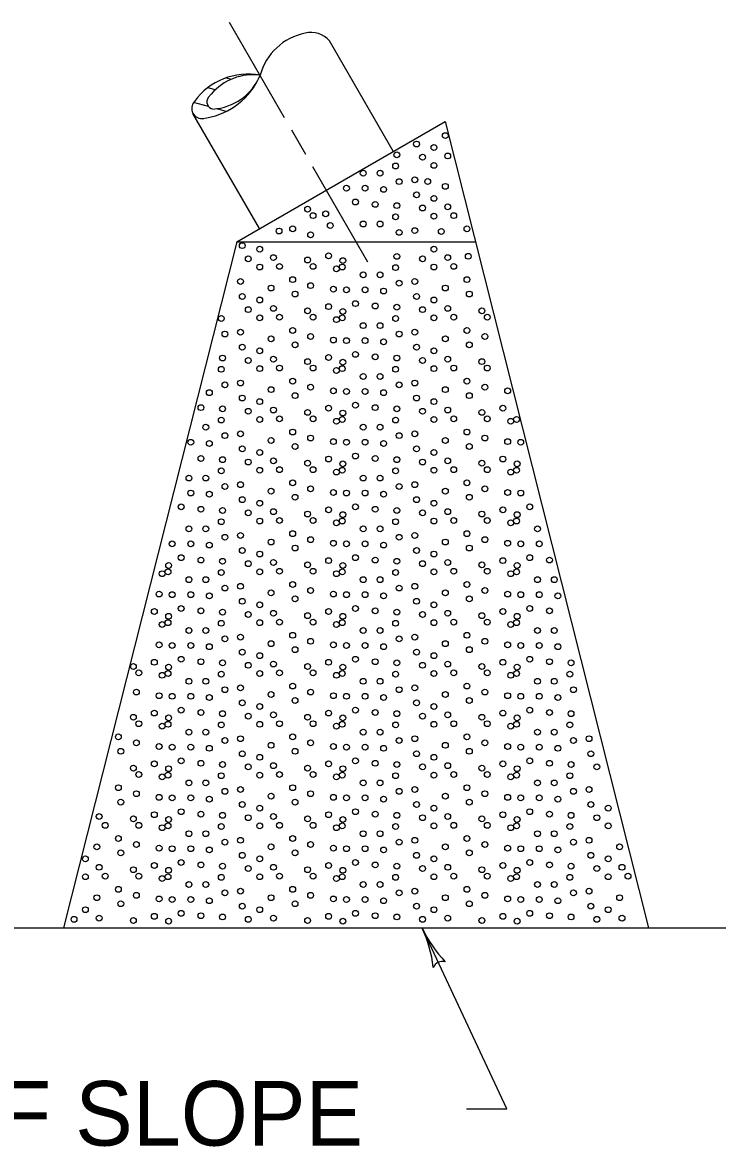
# Model space of a CAD drawing. Extents: x 1007 to 1035.5, y 1000.5 to 1021.5.
# Drawn here: x 1026.353 to 1028.506, y 1013.996 to 1017.477 of the extents above; entities that cross this region are included whole.
import ezdxf

# ---------------------------------------------------------------- set-up
doc = ezdxf.new("R2010")
doc.units = 0
doc.layers.add('Level 1', color=7, linetype='Continuous')

msp = doc.modelspace()

# ---------------------------------------------------------------- linework, layer by layer
at = {"layer": 'Level 1'}
for p, q in [((1027.165, 1017.1817), (1026.9943, 1017.4772)), ((1027.5018, 1017.0783), (1027.3045, 1017.4202)), ((1026.9995, 1017.3011), (1026.9831, 1017.3055)), ((1026.9505, 1017.2688), (1026.9269, 1017.2751)), ((1026.9289, 1017.2168), (1026.8827, 1017.2292)), ((1026.9378, 1017.2555), (1026.9284, 1017.2445)), ((1027.0426, 1017.2442), (1027.0378, 1017.2454)), ((1027.0868, 1016.8387), (1026.8808, 1017.1957)), ((1026.9843, 1017.2019), (1026.9548, 1017.2098)), ((1027.0167, 1016.7982), (1027.6623, 1017.1709)), ((1027.6623, 1017.1709), (1028.2928, 1014.6732)), ((1027.2305, 1017.0683), (1027.1868, 1017.1441)), ((1027.4231, 1016.7348), (1027.2526, 1017.0301)), ((1027.0167, 1016.7982), (1026.4803, 1014.6732)), ((1027.0167, 1016.7982), (1027.7563, 1016.7982)), ((1024.6678, 1014.6732), (1026.4803, 1014.6732)), ((1026.4803, 1014.6732), (1028.2928, 1014.6732)), ((1027.8535, 1014.1129), (1027.5911, 1014.6732)), ((1028.2928, 1014.6732), (1034.9368, 1014.6732)), ((1027.7285, 1014.1129), (1027.8535, 1014.1129))]:
    msp.add_line(p, q, dxfattribs=at)
for centre in [(1027.663, 1017.1269), (1027.5738, 1017.1008), (1027.6277, 1017.0898), (1027.5126, 1017.0674), (1027.5924, 1017.06), (1027.6704, 1017.0638), (1027.4086, 1017.0104), (1027.4606, 1017.0104), (1027.5088, 1017.0327), (1027.6277, 1017.0346), (1027.52, 1016.9844), (1027.5683, 1016.99), (1027.6084, 1016.9846), (1027.3566, 1016.964), (1027.4141, 1016.964), (1027.4717, 1016.9603), (1027.5738, 1016.9435), (1027.663, 1016.9696), (1027.3844, 1016.9213), (1027.4457, 1016.9138), (1027.5126, 1016.9101), (1027.6277, 1016.9324), (1027.6704, 1016.9064), (1027.2363, 1016.899), (1027.253, 1016.8791), (1027.2922, 1016.8846), (1027.5088, 1016.8753), (1027.5924, 1016.9027), (1027.6277, 1016.8773), (1027.689, 1016.8791), (1027.1899, 1016.8383), (1027.3064, 1016.8483), (1027.4086, 1016.8531), (1027.4606, 1016.8531), (1027.7299, 1016.8383), (1027.1478, 1016.8314), (1027.2456, 1016.8197), (1027.52, 1016.8271), (1027.5683, 1016.8327), (1027.6505, 1016.8301), (1027.0338, 1016.7862), (1027.0877, 1016.7751), (1027.6277, 1016.7751), (1027.0524, 1016.7453), (1027.1304, 1016.7491), (1027.2363, 1016.7417), (1027.3013, 1016.7547), (1027.3454, 1016.7398), (1027.5126, 1016.7528), (1027.5924, 1016.7453), (1027.6704, 1016.7491), (1027.7341, 1016.7532), (1027.0877, 1016.7199), (1027.149, 1016.7218), (1027.253, 1016.7218), (1027.3255, 1016.7143), (1027.3436, 1016.7199), (1027.4086, 1016.6958), (1027.4606, 1016.6958), (1027.5088, 1016.718), (1027.6277, 1016.7199), (1027.689, 1016.7218), (1027.0283, 1016.6753), (1027.1899, 1016.6809), (1027.2456, 1016.6623), (1027.52, 1016.6698), (1027.5683, 1016.6753), (1027.7299, 1016.6809), (1027.0338, 1016.6288), (1027.123, 1016.6549), (1027.1973, 1016.6363), (1027.3161, 1016.6512), (1027.3566, 1016.6493), (1027.4141, 1016.6493), (1027.4717, 1016.6456), (1027.5738, 1016.6288), (1027.663, 1016.6549), (1027.7373, 1016.6363), (1027.0877, 1016.6178), (1027.1304, 1016.5918), (1027.3013, 1016.5973), (1027.3844, 1016.6066), (1027.4457, 1016.5992), (1027.5126, 1016.5954), (1027.6277, 1016.6178), (1027.6704, 1016.5918), (1026.9688, 1016.5607), (1027.0524, 1016.588), (1027.0877, 1016.5626), (1027.149, 1016.5644), (1027.2363, 1016.5843), (1027.253, 1016.5644), (1027.3255, 1016.557), (1027.3436, 1016.5626), (1027.3454, 1016.5824), (1027.5088, 1016.5607), (1027.5924, 1016.588), (1027.6277, 1016.5626), (1027.689, 1016.5644), (1027.7763, 1016.5843), (1027.793, 1016.5644), (1027.1899, 1016.5236), (1027.4086, 1016.5384), (1027.4606, 1016.5384), (1027.7299, 1016.5236), (1026.98, 1016.5124), (1027.0283, 1016.518), (1027.123, 1016.4976), (1027.2456, 1016.505), (1027.3161, 1016.4938), (1027.3566, 1016.492), (1027.4141, 1016.492), (1027.4717, 1016.4883), (1027.52, 1016.5124), (1027.5683, 1016.518), (1027.663, 1016.4976), (1027.7856, 1016.505), (1027.0338, 1016.4715), (1027.0877, 1016.4604), (1027.1973, 1016.479), (1027.5738, 1016.4715), (1027.6277, 1016.4604), (1027.7373, 1016.479), (1026.9726, 1016.4381), (1027.0524, 1016.4307), (1027.1304, 1016.4344), (1027.2363, 1016.427), (1027.3013, 1016.44), (1027.3454, 1016.4251), (1027.3844, 1016.4493), (1027.4457, 1016.4418), (1027.5126, 1016.4381), (1027.5924, 1016.4307), (1027.6704, 1016.4344), (1027.7763, 1016.427), (1026.9688, 1016.4033), (1027.0877, 1016.4053), (1027.149, 1016.4071), (1027.253, 1016.4071), (1027.3255, 1016.3997), (1027.3436, 1016.4053), (1027.5088, 1016.4033), (1027.6277, 1016.4053), (1027.689, 1016.4071), (1027.793, 1016.4071), (1026.98, 1016.3551), (1027.0283, 1016.3607), (1027.1899, 1016.3663), (1027.2456, 1016.3477), (1027.4086, 1016.3811), (1027.4606, 1016.3811), (1027.52, 1016.3551), (1027.5683, 1016.3607), (1027.7299, 1016.3663), (1027.7856, 1016.3477), (1026.9317, 1016.3309), (1027.0338, 1016.3142), (1027.123, 1016.3403), (1027.1973, 1016.3217), (1027.3161, 1016.3365), (1027.3566, 1016.3347), (1027.4141, 1016.3347), (1027.4717, 1016.3309), (1027.5738, 1016.3142), (1027.663, 1016.3403), (1027.7373, 1016.3217), (1027.8561, 1016.3365), (1026.9057, 1016.2845), (1026.9726, 1016.2808), (1027.0877, 1016.3031), (1027.3013, 1016.2827), (1027.3844, 1016.2919), (1027.4457, 1016.2845), (1027.5126, 1016.2808), (1027.6277, 1016.3031), (1027.8413, 1016.2827), (1026.9688, 1016.246), (1027.0524, 1016.2733), (1027.0877, 1016.2479), (1027.1304, 1016.2771), (1027.149, 1016.2498), (1027.2363, 1016.2697), (1027.253, 1016.2498), (1027.3436, 1016.2479), (1027.3454, 1016.2678), (1027.5088, 1016.246), (1027.5924, 1016.2733), (1027.6277, 1016.2479), (1027.6704, 1016.2771), (1027.689, 1016.2498), (1027.7763, 1016.2697), (1027.793, 1016.2498), (1027.8836, 1016.2479), (1026.9206, 1016.2238), (1027.1899, 1016.2089), (1027.3255, 1016.2423), (1027.4086, 1016.2238), (1027.4606, 1016.2238), (1027.7299, 1016.2089), (1027.8655, 1016.2423), (1026.8741, 1016.1773), (1026.9317, 1016.1736), (1026.98, 1016.1978), (1027.0283, 1016.2033), (1027.123, 1016.1829), (1027.2456, 1016.1903), (1027.3161, 1016.1792), (1027.3566, 1016.1773), (1027.4141, 1016.1773), (1027.4717, 1016.1736), (1027.52, 1016.1978), (1027.5683, 1016.2033), (1027.663, 1016.1829), (1027.7856, 1016.1903), (1027.8561, 1016.1792), (1027.8966, 1016.1773), (1027.0338, 1016.1568), (1027.0877, 1016.1458), (1027.1973, 1016.1643), (1027.5738, 1016.1568), (1027.6277, 1016.1458), (1027.7373, 1016.1643), (1026.9057, 1016.1272), (1026.9726, 1016.1234), (1027.0524, 1016.116), (1027.1304, 1016.1198), (1027.2363, 1016.1123), (1027.3013, 1016.1253), (1027.3454, 1016.1104), (1027.3844, 1016.1346), (1027.4457, 1016.1272), (1027.5126, 1016.1234), (1027.5924, 1016.116), (1027.6704, 1016.1198), (1027.7763, 1016.1123), (1027.8413, 1016.1253), (1027.8854, 1016.1104), (1026.9688, 1016.0887), (1027.0877, 1016.0906), (1027.149, 1016.0924), (1027.253, 1016.0924), (1027.3255, 1016.085), (1027.3436, 1016.0906), (1027.5088, 1016.0887), (1027.6277, 1016.0906), (1027.689, 1016.0924), (1027.793, 1016.0924), (1027.8655, 1016.085), (1027.8836, 1016.0906), (1026.8686, 1016.0664), (1026.9206, 1016.0664), (1026.98, 1016.0404), (1027.0283, 1016.046), (1027.1899, 1016.0516), (1027.4086, 1016.0664), (1027.4606, 1016.0664), (1027.52, 1016.0404), (1027.5683, 1016.046), (1027.7299, 1016.0516), (1026.8741, 1016.02), (1026.9317, 1016.0163), (1027.0338, 1015.9995), (1027.123, 1016.0256), (1027.1973, 1016.007), (1027.2456, 1016.033), (1027.3161, 1016.0218), (1027.3566, 1016.02), (1027.4141, 1016.02), (1027.4717, 1016.0163), (1027.5738, 1015.9995), (1027.663, 1016.0256), (1027.7373, 1016.007), (1027.7856, 1016.033), (1027.8561, 1016.0218), (1027.8966, 1016.02), (1026.8444, 1015.9773), (1026.9057, 1015.9698), (1026.9726, 1015.9661), (1027.0877, 1015.9884), (1027.3013, 1015.968), (1027.3844, 1015.9773), (1027.4457, 1015.9698), (1027.5126, 1015.9661), (1027.6277, 1015.9884), (1027.8413, 1015.968), (1027.9244, 1015.9773), (1026.9688, 1015.9313), (1027.0524, 1015.9587), (1027.0877, 1015.9333), (1027.1304, 1015.9624), (1027.149, 1015.9351), (1027.2363, 1015.955), (1027.253, 1015.9351), (1027.3436, 1015.9333), (1027.3454, 1015.9531), (1027.5088, 1015.9313), (1027.5924, 1015.9587), (1027.6277, 1015.9333), (1027.6704, 1015.9624), (1027.689, 1015.9351), (1027.7763, 1015.955), (1027.793, 1015.9351), (1027.8836, 1015.9333), (1027.8854, 1015.9531), (1026.8686, 1015.9091), (1026.9206, 1015.9091), (1027.3255, 1015.9277), (1027.4086, 1015.9091), (1027.4606, 1015.9091), (1027.8655, 1015.9277), (1027.9486, 1015.9091), (1026.8166, 1015.8627), (1026.8741, 1015.8627), (1026.98, 1015.8831), (1027.0283, 1015.8887), (1027.123, 1015.8683), (1027.1899, 1015.8943), (1027.2456, 1015.8757), (1027.3161, 1015.8645), (1027.3566, 1015.8627), (1027.4141, 1015.8627), (1027.52, 1015.8831), (1027.5683, 1015.8887), (1027.663, 1015.8683), (1027.7299, 1015.8943), (1027.7856, 1015.8757), (1027.8561, 1015.8645), (1027.8966, 1015.8627), (1027.9541, 1015.8627), (1026.9317, 1015.8589), (1027.0338, 1015.8422), (1027.0877, 1015.8311), (1027.1973, 1015.8497), (1027.4717, 1015.8589), (1027.5738, 1015.8422), (1027.6277, 1015.8311), (1027.7373, 1015.8497), (1026.8054, 1015.7958), (1026.8444, 1015.8199), (1026.9057, 1015.8125), (1026.9726, 1015.8088), (1027.0524, 1015.8013), (1027.1304, 1015.8051), (1027.2363, 1015.7977), (1027.3013, 1015.8107), (1027.3454, 1015.7958), (1027.3844, 1015.8199), (1027.4457, 1015.8125), (1027.5126, 1015.8088), (1027.5924, 1015.8013), (1027.6704, 1015.8051), (1027.7763, 1015.7977), (1027.8413, 1015.8107), (1027.8854, 1015.7958), (1027.9244, 1015.8199), (1027.9857, 1015.8125), (1026.7855, 1015.7703), (1026.8036, 1015.7759), (1026.9688, 1015.774), (1027.0877, 1015.7759), (1027.149, 1015.7778), (1027.253, 1015.7778), (1027.3255, 1015.7703), (1027.3436, 1015.7759), (1027.5088, 1015.774), (1027.6277, 1015.7759), (1027.689, 1015.7778), (1027.793, 1015.7778), (1027.8655, 1015.7703), (1027.8836, 1015.7759), (1026.8686, 1015.7518), (1026.9206, 1015.7518), (1026.98, 1015.7258), (1027.0283, 1015.7313), (1027.1899, 1015.7369), (1027.4086, 1015.7518), (1027.4606, 1015.7518), (1027.52, 1015.7258), (1027.5683, 1015.7313), (1027.7299, 1015.7369), (1027.9486, 1015.7518), (1028.0006, 1015.7518), (1026.7761, 1015.7072), (1026.8166, 1015.7053), (1026.8741, 1015.7053), (1026.9317, 1015.7016), (1027.123, 1015.7109), (1027.1973, 1015.6923), (1027.2456, 1015.7183), (1027.3161, 1015.7072), (1027.3566, 1015.7053), (1027.4141, 1015.7053), (1027.4717, 1015.7016), (1027.663, 1015.7109), (1027.7373, 1015.6923), (1027.7856, 1015.7183), (1027.8561, 1015.7072), (1027.8966, 1015.7053), (1027.9541, 1015.7053), (1028.0117, 1015.7016), (1026.7613, 1015.6533), (1026.8444, 1015.6626), (1026.9057, 1015.6552), (1026.9726, 1015.6514), (1027.0338, 1015.6848), (1027.0877, 1015.6738), (1027.3013, 1015.6533), (1027.3844, 1015.6626), (1027.4457, 1015.6552), (1027.5126, 1015.6514), (1027.5738, 1015.6848), (1027.6277, 1015.6738), (1027.8413, 1015.6533), (1027.9244, 1015.6626), (1027.9857, 1015.6552), (1026.8036, 1015.6186), (1026.8054, 1015.6384), (1026.9688, 1015.6167), (1027.0524, 1015.644), (1027.0877, 1015.6186), (1027.1304, 1015.6478), (1027.149, 1015.6204), (1027.2363, 1015.6403), (1027.253, 1015.6204), (1027.3436, 1015.6186), (1027.3454, 1015.6384), (1027.5088, 1015.6167), (1027.5924, 1015.644), (1027.6277, 1015.6186), (1027.6704, 1015.6478), (1027.689, 1015.6204), (1027.7763, 1015.6403), (1027.793, 1015.6204), (1027.8836, 1015.6186), (1027.8854, 1015.6384), (1026.7855, 1015.613), (1026.8686, 1015.5944), (1026.9206, 1015.5944), (1027.3255, 1015.613), (1027.4086, 1015.5944), (1027.4606, 1015.5944), (1027.8655, 1015.613), (1027.9486, 1015.5944), (1028.0006, 1015.5944), (1026.7761, 1015.5498), (1026.8166, 1015.548), (1026.8741, 1015.548), (1026.98, 1015.5684), (1027.0283, 1015.574), (1027.123, 1015.5536), (1027.1899, 1015.5796), (1027.2456, 1015.561), (1027.3161, 1015.5498), (1027.3566, 1015.548), (1027.4141, 1015.548), (1027.52, 1015.5684), (1027.5683, 1015.574), (1027.663, 1015.5536), (1027.7299, 1015.5796), (1027.7856, 1015.561), (1027.8561, 1015.5498), (1027.8966, 1015.548), (1027.9541, 1015.548), (1026.9317, 1015.5443), (1027.0338, 1015.5275), (1027.0877, 1015.5164), (1027.1973, 1015.535), (1027.4717, 1015.5443), (1027.5738, 1015.5275), (1027.6277, 1015.5164), (1027.7373, 1015.535), (1028.0117, 1015.5443), (1026.6963, 1015.483), (1026.7613, 1015.496), (1026.8054, 1015.4811), (1026.8444, 1015.5053), (1026.9057, 1015.4978), (1026.9726, 1015.4941), (1027.0524, 1015.4867), (1027.1304, 1015.4904), (1027.2363, 1015.483), (1027.3013, 1015.496), (1027.3454, 1015.4811), (1027.3844, 1015.5053), (1027.4457, 1015.4978), (1027.5126, 1015.4941), (1027.5924, 1015.4867), (1027.6704, 1015.4904), (1027.7763, 1015.483), (1027.8413, 1015.496), (1027.8854, 1015.4811), (1027.9244, 1015.5053), (1027.9857, 1015.4978), (1028.0526, 1015.4941), (1026.713, 1015.4631), (1026.7855, 1015.4557), (1026.8036, 1015.4613), (1026.9688, 1015.4593), (1027.0877, 1015.4613), (1027.149, 1015.4631), (1027.253, 1015.4631), (1027.3255, 1015.4557), (1027.3436, 1015.4613), (1027.5088, 1015.4593), (1027.6277, 1015.4613), (1027.689, 1015.4631), (1027.793, 1015.4631), (1027.8655, 1015.4557), (1027.8836, 1015.4613), (1028.0488, 1015.4593), (1026.8686, 1015.4371), (1026.9206, 1015.4371), (1026.98, 1015.4111), (1027.0283, 1015.4167), (1027.1899, 1015.4223), (1027.4086, 1015.4371), (1027.4606, 1015.4371), (1027.52, 1015.4111), (1027.5683, 1015.4167), (1027.7299, 1015.4223), (1027.9486, 1015.4371), (1028.0006, 1015.4371), (1028.06, 1015.4111), (1026.7056, 1015.4037), (1026.7761, 1015.3925), (1026.8166, 1015.3907), (1026.8741, 1015.3907), (1026.9317, 1015.3869), (1027.123, 1015.3963), (1027.1973, 1015.3777), (1027.2456, 1015.4037), (1027.3161, 1015.3925), (1027.3566, 1015.3907), (1027.4141, 1015.3907), (1027.4717, 1015.3869), (1027.663, 1015.3963), (1027.7373, 1015.3777), (1027.7856, 1015.4037), (1027.8561, 1015.3925), (1027.8966, 1015.3907), (1027.9541, 1015.3907), (1028.0117, 1015.3869), (1026.7613, 1015.3387), (1026.8444, 1015.3479), (1026.9057, 1015.3405), (1027.0338, 1015.3702), (1027.0877, 1015.3591), (1027.3013, 1015.3387), (1027.3844, 1015.3479), (1027.4457, 1015.3405), (1027.5738, 1015.3702), (1027.6277, 1015.3591), (1027.8413, 1015.3387), (1027.9244, 1015.3479), (1027.9857, 1015.3405), (1026.6963, 1015.3257), (1026.713, 1015.3058), (1026.8036, 1015.3039), (1026.8054, 1015.3238), (1026.9726, 1015.3368), (1027.0524, 1015.3293), (1027.0877, 1015.3039), (1027.1304, 1015.3331), (1027.149, 1015.3058), (1027.2363, 1015.3257), (1027.253, 1015.3058), (1027.3436, 1015.3039), (1027.3454, 1015.3238), (1027.5126, 1015.3368), (1027.5924, 1015.3293), (1027.6277, 1015.3039), (1027.6704, 1015.3331), (1027.689, 1015.3058), (1027.7763, 1015.3257), (1027.793, 1015.3058), (1027.8836, 1015.3039), (1027.8854, 1015.3238), (1028.0526, 1015.3368), (1026.7855, 1015.2983), (1026.8686, 1015.2798), (1026.9206, 1015.2798), (1026.9688, 1015.302), (1027.3255, 1015.2983), (1027.4086, 1015.2798), (1027.4606, 1015.2798), (1027.5088, 1015.302), (1027.8655, 1015.2983), (1027.9486, 1015.2798), (1028.0006, 1015.2798), (1028.0488, 1015.302), (1026.6499, 1015.2649), (1026.7056, 1015.2463), (1026.7761, 1015.2352), (1026.98, 1015.2538), (1027.0283, 1015.2593), (1027.123, 1015.2389), (1027.1899, 1015.2649), (1027.2456, 1015.2463), (1027.3161, 1015.2352), (1027.52, 1015.2538), (1027.5683, 1015.2593), (1027.663, 1015.2389), (1027.7299, 1015.2649), (1027.7856, 1015.2463), (1027.8561, 1015.2352), (1028.06, 1015.2538), (1028.1083, 1015.2593), (1026.6573, 1015.2203), (1026.8166, 1015.2333), (1026.8741, 1015.2333), (1026.9317, 1015.2296), (1027.0338, 1015.2128), (1027.0877, 1015.2018), (1027.1973, 1015.2203), (1027.3566, 1015.2333), (1027.4141, 1015.2333), (1027.4717, 1015.2296), (1027.5738, 1015.2128), (1027.6277, 1015.2018), (1027.7373, 1015.2203), (1027.8966, 1015.2333), (1027.9541, 1015.2333), (1028.0117, 1015.2296), (1028.1138, 1015.2128), (1026.6963, 1015.1683), (1026.7613, 1015.1813), (1026.8054, 1015.1664), (1026.8444, 1015.1906), (1026.9057, 1015.1832), (1026.9726, 1015.1794), (1027.0524, 1015.172), (1027.1304, 1015.1758), (1027.2363, 1015.1683), (1027.3013, 1015.1813), (1027.3454, 1015.1664), (1027.3844, 1015.1906), (1027.4457, 1015.1832), (1027.5126, 1015.1794), (1027.5924, 1015.172), (1027.6704, 1015.1758), (1027.7763, 1015.1683), (1027.8413, 1015.1813), (1027.8854, 1015.1664), (1027.9244, 1015.1906), (1027.9857, 1015.1832), (1028.0526, 1015.1794), (1028.1324, 1015.172), (1026.713, 1015.1484), (1026.7855, 1015.141), (1026.8036, 1015.1466), (1026.9688, 1015.1447), (1027.0877, 1015.1466), (1027.149, 1015.1484), (1027.253, 1015.1484), (1027.3255, 1015.141), (1027.3436, 1015.1466), (1027.5088, 1015.1447), (1027.6277, 1015.1466), (1027.689, 1015.1484), (1027.793, 1015.1484), (1027.8655, 1015.141), (1027.8836, 1015.1466), (1028.0488, 1015.1447), (1026.6499, 1015.1076), (1026.8686, 1015.1224), (1026.9206, 1015.1224), (1026.98, 1015.0964), (1027.0283, 1015.102), (1027.1899, 1015.1076), (1027.4086, 1015.1224), (1027.4606, 1015.1224), (1027.52, 1015.0964), (1027.5683, 1015.102), (1027.7299, 1015.1076), (1027.9486, 1015.1224), (1028.0006, 1015.1224), (1028.06, 1015.0964), (1028.1083, 1015.102), (1026.6573, 1015.063), (1026.7056, 1015.089), (1026.7761, 1015.0778), (1026.8166, 1015.076), (1026.8741, 1015.076), (1026.9317, 1015.0723), (1027.123, 1015.0816), (1027.1973, 1015.063), (1027.2456, 1015.089), (1027.3161, 1015.0778), (1027.3566, 1015.076), (1027.4141, 1015.076), (1027.4717, 1015.0723), (1027.663, 1015.0816), (1027.7373, 1015.063), (1027.7856, 1015.089), (1027.8561, 1015.0778), (1027.8966, 1015.076), (1027.9541, 1015.076), (1028.0117, 1015.0723), (1026.8444, 1015.0333), (1026.9057, 1015.0258), (1027.0338, 1015.0555), (1027.0877, 1015.0444), (1027.3844, 1015.0333), (1027.4457, 1015.0258), (1027.5738, 1015.0555), (1027.6277, 1015.0444), (1027.9244, 1015.0333), (1027.9857, 1015.0258), (1028.1138, 1015.0555), (1028.1677, 1015.0444), (1026.5904, 1015.0184), (1026.609, 1014.9911), (1026.6963, 1015.011), (1026.713, 1014.9911), (1026.7613, 1015.024), (1026.8054, 1015.0091), (1026.9726, 1015.0221), (1027.0524, 1015.0147), (1027.1304, 1015.0184), (1027.149, 1014.9911), (1027.2363, 1015.011), (1027.253, 1014.9911), (1027.3013, 1015.024), (1027.3454, 1015.0091), (1027.5126, 1015.0221), (1027.5924, 1015.0147), (1027.6704, 1015.0184), (1027.689, 1014.9911), (1027.7763, 1015.011), (1027.793, 1014.9911), (1027.8413, 1015.024), (1027.8854, 1015.0091), (1028.0526, 1015.0221), (1028.1324, 1015.0147), (1026.7855, 1014.9837), (1026.8036, 1014.9893), (1026.8686, 1014.9651), (1026.9206, 1014.9651), (1026.9688, 1014.9873), (1027.0877, 1014.9893), (1027.3255, 1014.9837), (1027.3436, 1014.9893), (1027.4086, 1014.9651), (1027.4606, 1014.9651), (1027.5088, 1014.9873), (1027.6277, 1014.9893), (1027.8655, 1014.9837), (1027.8836, 1014.9893), (1027.9486, 1014.9651), (1028.0006, 1014.9651), (1028.0488, 1014.9873), (1028.1677, 1014.9893), (1026.583, 1014.9243), (1026.6499, 1014.9503), (1026.7056, 1014.9317), (1026.7761, 1014.9205), (1026.98, 1014.9391), (1027.0283, 1014.9447), (1027.123, 1014.9243), (1027.1899, 1014.9503), (1027.2456, 1014.9317), (1027.3161, 1014.9205), (1027.52, 1014.9391), (1027.5683, 1014.9447), (1027.663, 1014.9243), (1027.7299, 1014.9503), (1027.7856, 1014.9317), (1027.8561, 1014.9205), (1028.06, 1014.9391), (1028.1083, 1014.9447), (1028.203, 1014.9243), (1026.5477, 1014.8871), (1026.6573, 1014.9057), (1026.8166, 1014.9187), (1026.8741, 1014.9187), (1026.9317, 1014.9149), (1027.0338, 1014.8982), (1027.0877, 1014.8871), (1027.1973, 1014.9057), (1027.3566, 1014.9187), (1027.4141, 1014.9187), (1027.4717, 1014.9149), (1027.5738, 1014.8982), (1027.6277, 1014.8871), (1027.7373, 1014.9057), (1027.8966, 1014.9187), (1027.9541, 1014.9187), (1028.0117, 1014.9149), (1028.1138, 1014.8982), (1028.1677, 1014.8871), (1026.5904, 1014.8611), (1026.6963, 1014.8537), (1026.7613, 1014.8667), (1026.8054, 1014.8518), (1026.8444, 1014.8759), (1026.9057, 1014.8685), (1026.9726, 1014.8648), (1027.0524, 1014.8573), (1027.1304, 1014.8611), (1027.2363, 1014.8537), (1027.3013, 1014.8667), (1027.3454, 1014.8518), (1027.3844, 1014.8759), (1027.4457, 1014.8685), (1027.5126, 1014.8648), (1027.5924, 1014.8573), (1027.6704, 1014.8611), (1027.7763, 1014.8537), (1027.8413, 1014.8667), (1027.8854, 1014.8518), (1027.9244, 1014.8759), (1027.9857, 1014.8685), (1028.0526, 1014.8648), (1028.1324, 1014.8573), (1028.2104, 1014.8611), (1026.5477, 1014.8319), (1026.609, 1014.8338), (1026.713, 1014.8338), (1026.7855, 1014.8263), (1026.8036, 1014.8319), (1026.9688, 1014.83), (1027.0877, 1014.8319), (1027.149, 1014.8338), (1027.253, 1014.8338), (1027.3255, 1014.8263), (1027.3436, 1014.8319), (1027.5088, 1014.83), (1027.6277, 1014.8319), (1027.689, 1014.8338), (1027.793, 1014.8338), (1027.8655, 1014.8263), (1027.8836, 1014.8319), (1028.0488, 1014.83), (1028.1677, 1014.8319), (1028.229, 1014.8338), (1026.6499, 1014.7929), (1026.8686, 1014.8078), (1026.9206, 1014.8078), (1026.98, 1014.7818), (1027.0283, 1014.7873), (1027.1899, 1014.7929), (1027.4086, 1014.8078), (1027.4606, 1014.8078), (1027.52, 1014.7818), (1027.5683, 1014.7873), (1027.7299, 1014.7929), (1027.9486, 1014.8078), (1028.0006, 1014.8078), (1028.06, 1014.7818), (1028.1083, 1014.7873), (1026.583, 1014.7669), (1026.6573, 1014.7483), (1026.7056, 1014.7743), (1026.7761, 1014.7632), (1026.8166, 1014.7613), (1026.8741, 1014.7613), (1026.9317, 1014.7576), (1027.123, 1014.7669), (1027.1973, 1014.7483), (1027.2456, 1014.7743), (1027.3161, 1014.7632), (1027.3566, 1014.7613), (1027.4141, 1014.7613), (1027.4717, 1014.7576), (1027.663, 1014.7669), (1027.7373, 1014.7483), (1027.7856, 1014.7743), (1027.8561, 1014.7632), (1027.8966, 1014.7613), (1027.9541, 1014.7613), (1028.0117, 1014.7576), (1028.203, 1014.7669), (1026.5477, 1014.7298), (1026.8444, 1014.7186), (1027.0338, 1014.7408), (1027.0877, 1014.7298), (1027.3844, 1014.7186), (1027.5738, 1014.7408), (1027.6277, 1014.7298), (1027.9244, 1014.7186), (1028.1138, 1014.7408), (1028.1677, 1014.7298), (1026.5124, 1014.7), (1026.5904, 1014.7038), (1026.6963, 1014.6963), (1026.7613, 1014.7093), (1026.8054, 1014.6944), (1026.9057, 1014.7112), (1026.9726, 1014.7074), (1027.0524, 1014.7), (1027.1304, 1014.7038), (1027.2363, 1014.6963), (1027.3013, 1014.7093), (1027.3454, 1014.6944), (1027.4457, 1014.7112), (1027.5126, 1014.7074), (1027.5924, 1014.7), (1027.6704, 1014.7038), (1027.7763, 1014.6963), (1027.8413, 1014.7093), (1027.8854, 1014.6944), (1027.9857, 1014.7112), (1028.0526, 1014.7074), (1028.1324, 1014.7), (1028.2104, 1014.7038)]:
    msp.add_circle(centre, 0.00903, dxfattribs=at)
for centre, radius, start, end in [((1027.2623, 1017.268), 0.179, 100.6824, 165.2049), ((1027.2475, 1017.3708), 0.0754, 41.3159, 104.1046), ((1027.0515, 1017.112), 0.2052, 79.3907, 143.9517), ((1026.8848, 1017.4005), 0.2221, 276.7107, 332.7469), ((1027.0667, 1017.1463), 0.169, 82.3345, 139.7323), ((1026.9329, 1017.3779), 0.169, 273.335, 337.6617), ((1026.9086, 1017.2113), 0.0315, 137.1355, 280.399), ((1026.9465, 1017.2313), 0.0223, 143.7377, 259.9557), ((1027.9451, 1014.839), 0.3909, 205.0858, 205.098), ((1027.9451, 1014.839), 0.3909, 205.098, 223.7668), ((1027.2371, 1014.5073), 0.3909, 6.4452, 25.0919), ((1027.6541, 1014.5385), 0.0313, 73.8726, 155.9893)]:
    msp.add_arc(centre, radius, start, end, dxfattribs=at)

# ---------------------------------------------------------------- texts
msp.add_text('TOE OF SLOPE', height=0.2, dxfattribs=at).set_placement((1025.4463, 1013.9993))

doc.saveas('drawing.dxf')
